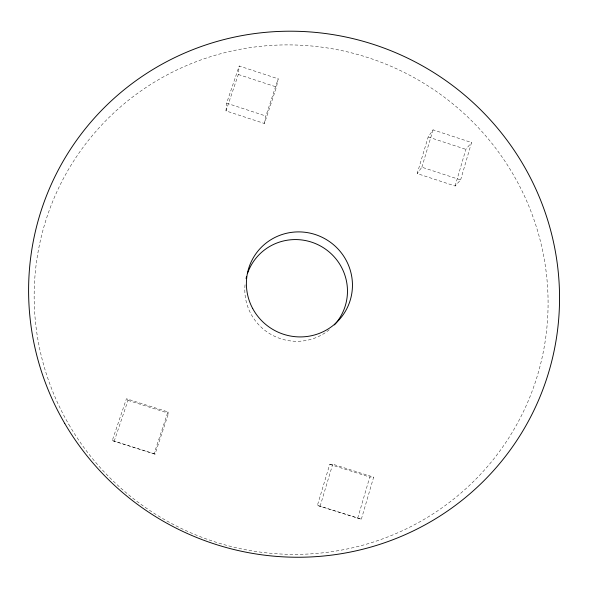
<?xml version="1.0" encoding="UTF-8"?>
<svg xmlns="http://www.w3.org/2000/svg" width="589" height="589" viewBox="0 0 589 589"><rect width="100%" height="100%" fill="white"/><g stroke="black" fill="none" stroke-linecap="round" stroke-linejoin="round"><path stroke-width="0.44" stroke-dasharray="2.94 2.21" d="M225.999 110.916L226.618 103.156L239.208 65.99L278.185 78.83L276.499 87.032L264.432 123.506L225.999 110.916L238.331 74.472L239.208 65.99M264.432 123.506L265.867 116.033L278.185 78.83M361.351 519.196L373.647 477.164L332.726 464.184L329.744 464.353L317.397 505.414L361.351 519.196L317.397 505.414M460.613 179.917L471.553 142.523L433.077 129.852L428.181 136.957L417.174 173.571L455.113 186.014L460.613 179.917L421.871 167.202L417.174 173.571M357.722 518.143L369.774 477.046L373.647 477.164M455.113 186.014L465.862 149.356L471.553 142.523M320.121 506.179L332.726 464.184M421.871 167.202L433.077 129.852M155.032 454.163L154.068 453.766L167.924 411.91L126.436 398.753L112.271 440.572L155.032 454.163L168.572 413.235L167.924 411.91M114.17 441.264L128.012 400.365L126.436 398.753M128.012 400.365L168.572 413.235M329.744 464.353L369.774 477.046M112.271 440.572L154.068 453.766M226.618 103.156L265.867 116.033M238.331 74.472L276.499 87.032M428.181 136.957L465.862 149.356M329.258 329.766A51.53 50.669 28.6 0 1 271.816 334.891A51.53 50.669 28.6 0 1 245.157 283.751M68.913 424.588A257.894 253.793 28.6 0 0 513.983 429.41A257.894 253.793 28.6 0 0 290.465 44.911A257.894 253.793 28.6 0 0 68.913 424.588"/><path stroke-width="0.88" d="M247.527 273.384A51.53 50.669 28.6 0 1 322.036 246.887A51.53 50.669 28.6 0 1 334.39 324.9M246.069 278.479A51.53 50.669 28.6 0 1 246.504 276.756M64.753 423.462A266.508 261.98 28.6 0 0 524.571 427.997A266.508 261.98 28.6 0 0 292.888 31.217A266.508 261.98 28.6 0 0 64.753 423.462M252.703 308.555A53.253 52.296 28.6 0 0 344.513 312.73A53.253 52.296 28.6 0 0 301.053 231.948A53.253 52.296 28.6 0 0 252.703 308.555"/></g></svg>
